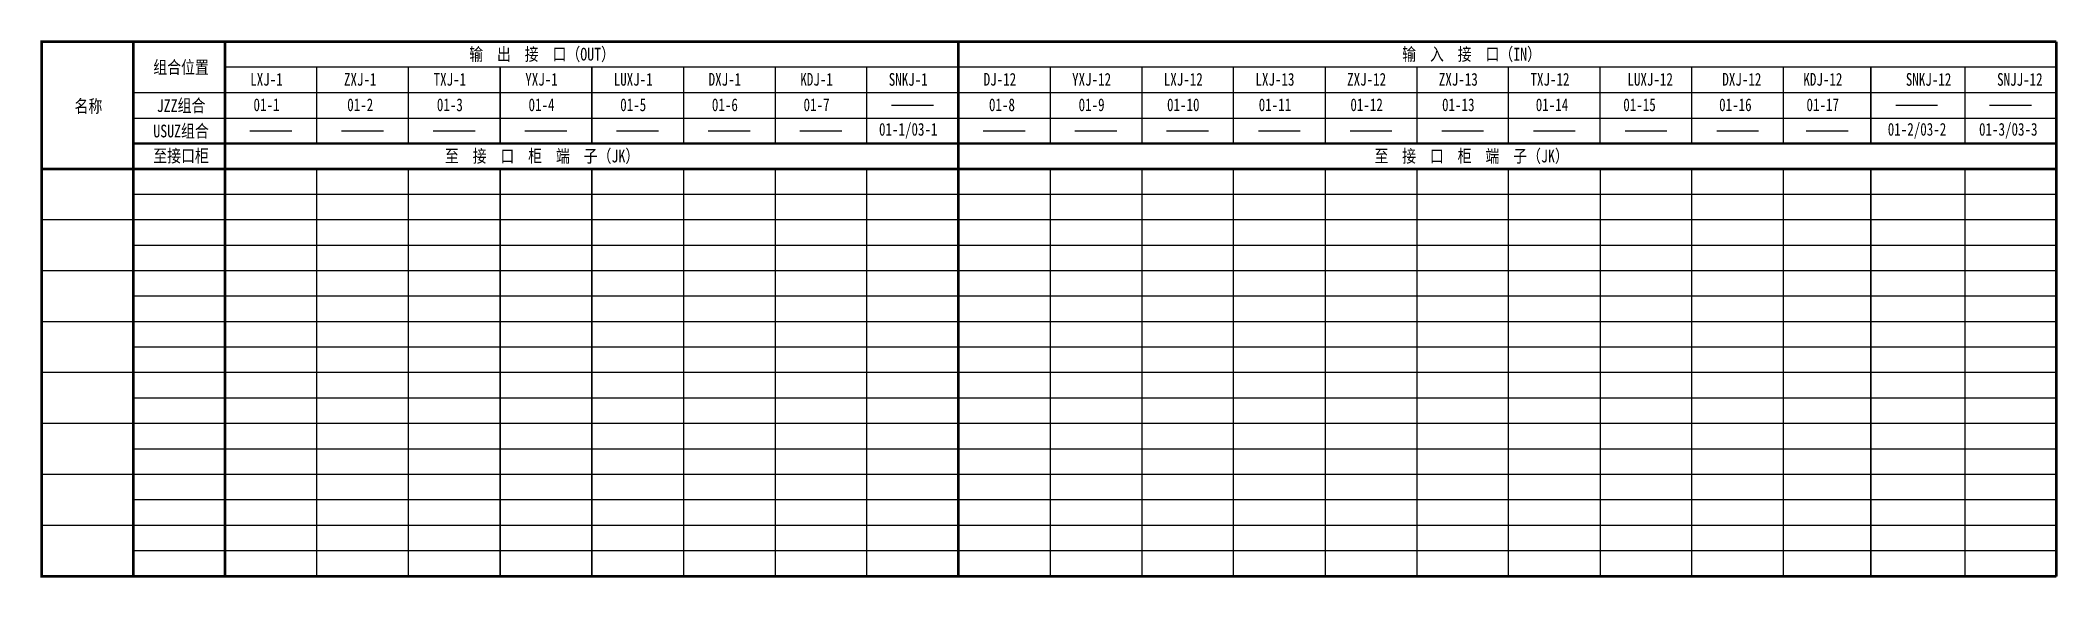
# Model space of a CAD drawing. Header units: inches. Extents: x 0 to 396, y -80 to 25.
import ezdxf
from ezdxf.enums import TextEntityAlignment as Align

# ---------------------------------------------------------------- set-up
doc = ezdxf.new("R2010")
doc.units = ezdxf.units.IN
doc.header["$MEASUREMENT"] = 0
doc.styles.add('CHINESE', font='SimSun.ttf', dxfattribs={"width": 0.9})
doc.styles.add('ITALICC', font='txt', dxfattribs={"width": 0.75})

msp = doc.modelspace()

# ---------------------------------------------------------------- linework, layer by layer
at = {"color": 0}
for p, q in [((360, 25), (0, 25)), ((36, -80), (36, 25)), ((36, -80), (36, 25)), ((36, -80), (36, 25)), ((395.58, 20), (36, 20)), ((54, 20), (54, 5)), ((72, 20), (72, 5)), ((90, 5), (90, 20)), ((90, 20), (90, 5)), ((108, 5), (108, 20)), ((108, 5), (108, 20)), ((108, 20), (108, 5)), ((126, 20), (126, 5)), ((144, 20), (144, 5)), ((198, 20), (198, 5)), ((216, 20), (216, 5)), ((234, 5), (234, 20)), ((252, 20), (252, 5)), ((270, 20), (270, 5)), ((288, 5), (288, 20)), ((306, 5), (306, 20)), ((324, 5), (324, 20)), ((342, 5), (342, 20)), ((377.58, 20), (377.58, 5)), ((395.58, 20), (395.58, -80)), ((18, 15), (395.58, 15)), ((166.89, 12.5), (175.11, 12.5)), ((364.04, 12.5), (372.26, 12.5)), ((382.47, 12.5), (390.68, 12.5)), ((18, 10), (395.58, 10)), ((40.89, 7.5), (49.11, 7.5)), ((58.89, 7.5), (67.11, 7.5)), ((76.89, 7.5), (85.11, 7.5)), ((94.89, 7.5), (103.11, 7.5)), ((112.89, 7.5), (121.11, 7.5)), ((130.89, 7.5), (139.11, 7.5)), ((148.89, 7.5), (157.11, 7.5)), ((184.89, 7.5), (193.11, 7.5)), ((202.89, 7.5), (211.11, 7.5)), ((220.89, 7.5), (229.11, 7.5)), ((238.89, 7.5), (247.11, 7.5)), ((256.89, 7.5), (265.11, 7.5)), ((274.89, 7.5), (283.11, 7.5)), ((292.89, 7.5), (301.11, 7.5)), ((310.89, 7.5), (319.11, 7.5)), ((328.89, 7.5), (337.11, 7.5)), ((346.47, 7.5), (354.68, 7.5)), ((360, 0), (36, 0)), ((54, 0), (54, -80)), ((72, 0), (72, -80)), ((90, 0), (90, -80)), ((90, -80), (90, 0)), ((108, 0), (108, -80)), ((108, -80), (108, 0)), ((108, -80), (108, 0)), ((126, 0), (126, -80)), ((144, 0), (144, -80)), ((180, 0), (180, -80)), ((198, 0), (198, -80)), ((216, 0), (216, -80)), ((234, -80), (234, 0)), ((252, 0), (252, -80)), ((270, 0), (270, -80)), ((288, -80), (288, 0)), ((306, 0), (306, -80)), ((324, -80), (324, 0)), ((342, -80), (342, 0)), ((377.58, 0), (377.58, -80)), ((395.58, -5), (18, -5)), ((395.58, -10), (0, -10)), ((395.58, -15), (18, -15)), ((395.58, -20), (0, -20)), ((395.58, -25), (18, -25)), ((395.58, -30), (0, -30)), ((395.58, -35), (18, -35)), ((395.58, -40), (0, -40)), ((395.58, -45), (18, -45)), ((395.58, -50), (0, -50)), ((395.58, -55), (18, -55)), ((395.58, -60), (0, -60)), ((395.58, -65), (18, -65)), ((395.58, -70), (0, -70)), ((395.58, -75), (18, -75)), ((360, -80), (90, -80))]:
    msp.add_line(p, q, dxfattribs=at)
for points, const_width in [([(395.58, 25), (0, 25), (0, -80), (395.58, -80)], 0.5), ([(36, 25), (36, -80)], 0.5), ([(180, 25), (180, -80)], 0.5), ([(395.58, 25), (395.58, -80)], 0.5), ([(162, 20), (162, 5)], 0.3), ([(359.15, 20), (359.15, 5)], 0.3), ([(18, 5), (395.58, 5)], 0.5), ([(360, 0), (0, 0)], 0.5), ([(18.27, 0), (395.58, 0)], 0.5), ([(162, 0), (162, -80)], 0.3), ([(359.15, 0), (359.15, -80)], 0.3)]:
    msp.add_lwpolyline(points, dxfattribs=dict(at, const_width=const_width))
at = {"const_width": 0.5}
msp.add_lwpolyline([(18, 25), (18, -80)], dxfattribs=at)

# ---------------------------------------------------------------- texts
at = {"color": 0}
for s, style, width, p in [('输  出  接  口（OUT）', 'CHINESE', 0.8, (98.26, 22.58)), ('输  入  接  口（IN）', 'CHINESE', 0.8, (280.76, 22.58)), ('组合位置', 'CHINESE', 0.8, (27.38, 20.02)), ('LXJ-1', 'ITALICC', 0.75, (44.15, 17.58)), ('ZXJ-1', 'ITALICC', 0.75, (62.55, 17.58)), ('TXJ-1', 'ITALICC', 0.75, (80.15, 17.58)), ('YXJ-1', 'ITALICC', 0.75, (98.15, 17.58)), ('LUXJ-1', 'ITALICC', 0.75, (116.15, 17.58)), ('DXJ-1', 'ITALICC', 0.75, (134.15, 17.58)), ('KDJ-1', 'ITALICC', 0.75, (152.15, 17.58)), ('SNKJ-1', 'ITALICC', 0.75, (170.15, 17.58)), ('DJ-12', 'ITALICC', 0.75, (188.15, 17.58)), ('YXJ-12', 'ITALICC', 0.75, (206.15, 17.58)), ('LXJ-12', 'ITALICC', 0.75, (224.15, 17.58)), ('LXJ-13', 'ITALICC', 0.75, (242.15, 17.58)), ('ZXJ-12', 'ITALICC', 0.75, (260.15, 17.58)), ('ZXJ-13', 'ITALICC', 0.75, (278.15, 17.58)), ('TXJ-12', 'ITALICC', 0.75, (296.15, 17.58)), ('LUXJ-12', 'ITALICC', 0.75, (315.82, 17.58)), ('DXJ-12', 'ITALICC', 0.75, (333.82, 17.58)), ('KDJ-12', 'ITALICC', 0.75, (349.73, 17.58)), ('SNKJ-12', 'ITALICC', 0.75, (370.48, 17.58)), ('SNJJ-12', 'ITALICC', 0.75, (388.4, 17.58)), ('名称', 'CHINESE', 0.8, (9.19, 12.37)), ('JZZ组合', 'CHINESE', 0.8, (27.38, 12.5)), ('USUZ组合', 'CHINESE', 0.8, (27.38, 7.5)), ('01-1/03-1', 'ITALICC', 0.75, (170.15, 7.58)), ('至接口柜', 'CHINESE', 0.8, (27.38, 2.62)), ('至  接  口  柜  端  子（JK）', 'CHINESE', 0.8, (98.26, 2.58)), ('至  接  口  柜  端  子（JK）', 'CHINESE', 0.8, (280.76, 2.58))]:
    msp.add_text(s, height=2.5, dxfattribs=dict(at, style=style, width=width)).set_placement(p, align=Align.MIDDLE)
at = {"color": 3, "style": 'ITALICC', "width": 0.75}
for s, p in [('01-1', (44.15, 12.58)), ('01-2', (62.55, 12.58)), ('01-3', (80.15, 12.58)), ('01-4', (98.15, 12.58)), ('01-5', (116.15, 12.58)), ('01-6', (134.15, 12.58)), ('01-7', (152.15, 12.58)), ('01-8', (188.55, 12.58)), ('01-9', (206.15, 12.58)), ('01-10', (224.15, 12.58)), ('01-11', (242.15, 12.58)), ('01-12', (260.15, 12.58)), ('01-13', (278.15, 12.58)), ('01-14', (296.55, 12.58)), ('01-15', (313.73, 12.58)), ('01-16', (332.55, 12.58)), ('01-17', (349.7, 12.58)), ('01-2/03-2', (368.21, 7.58)), ('01-3/03-3', (386.13, 7.58))]:
    msp.add_text(s, height=2.5, dxfattribs=at).set_placement(p, align=Align.MIDDLE)

doc.saveas('drawing.dxf')
